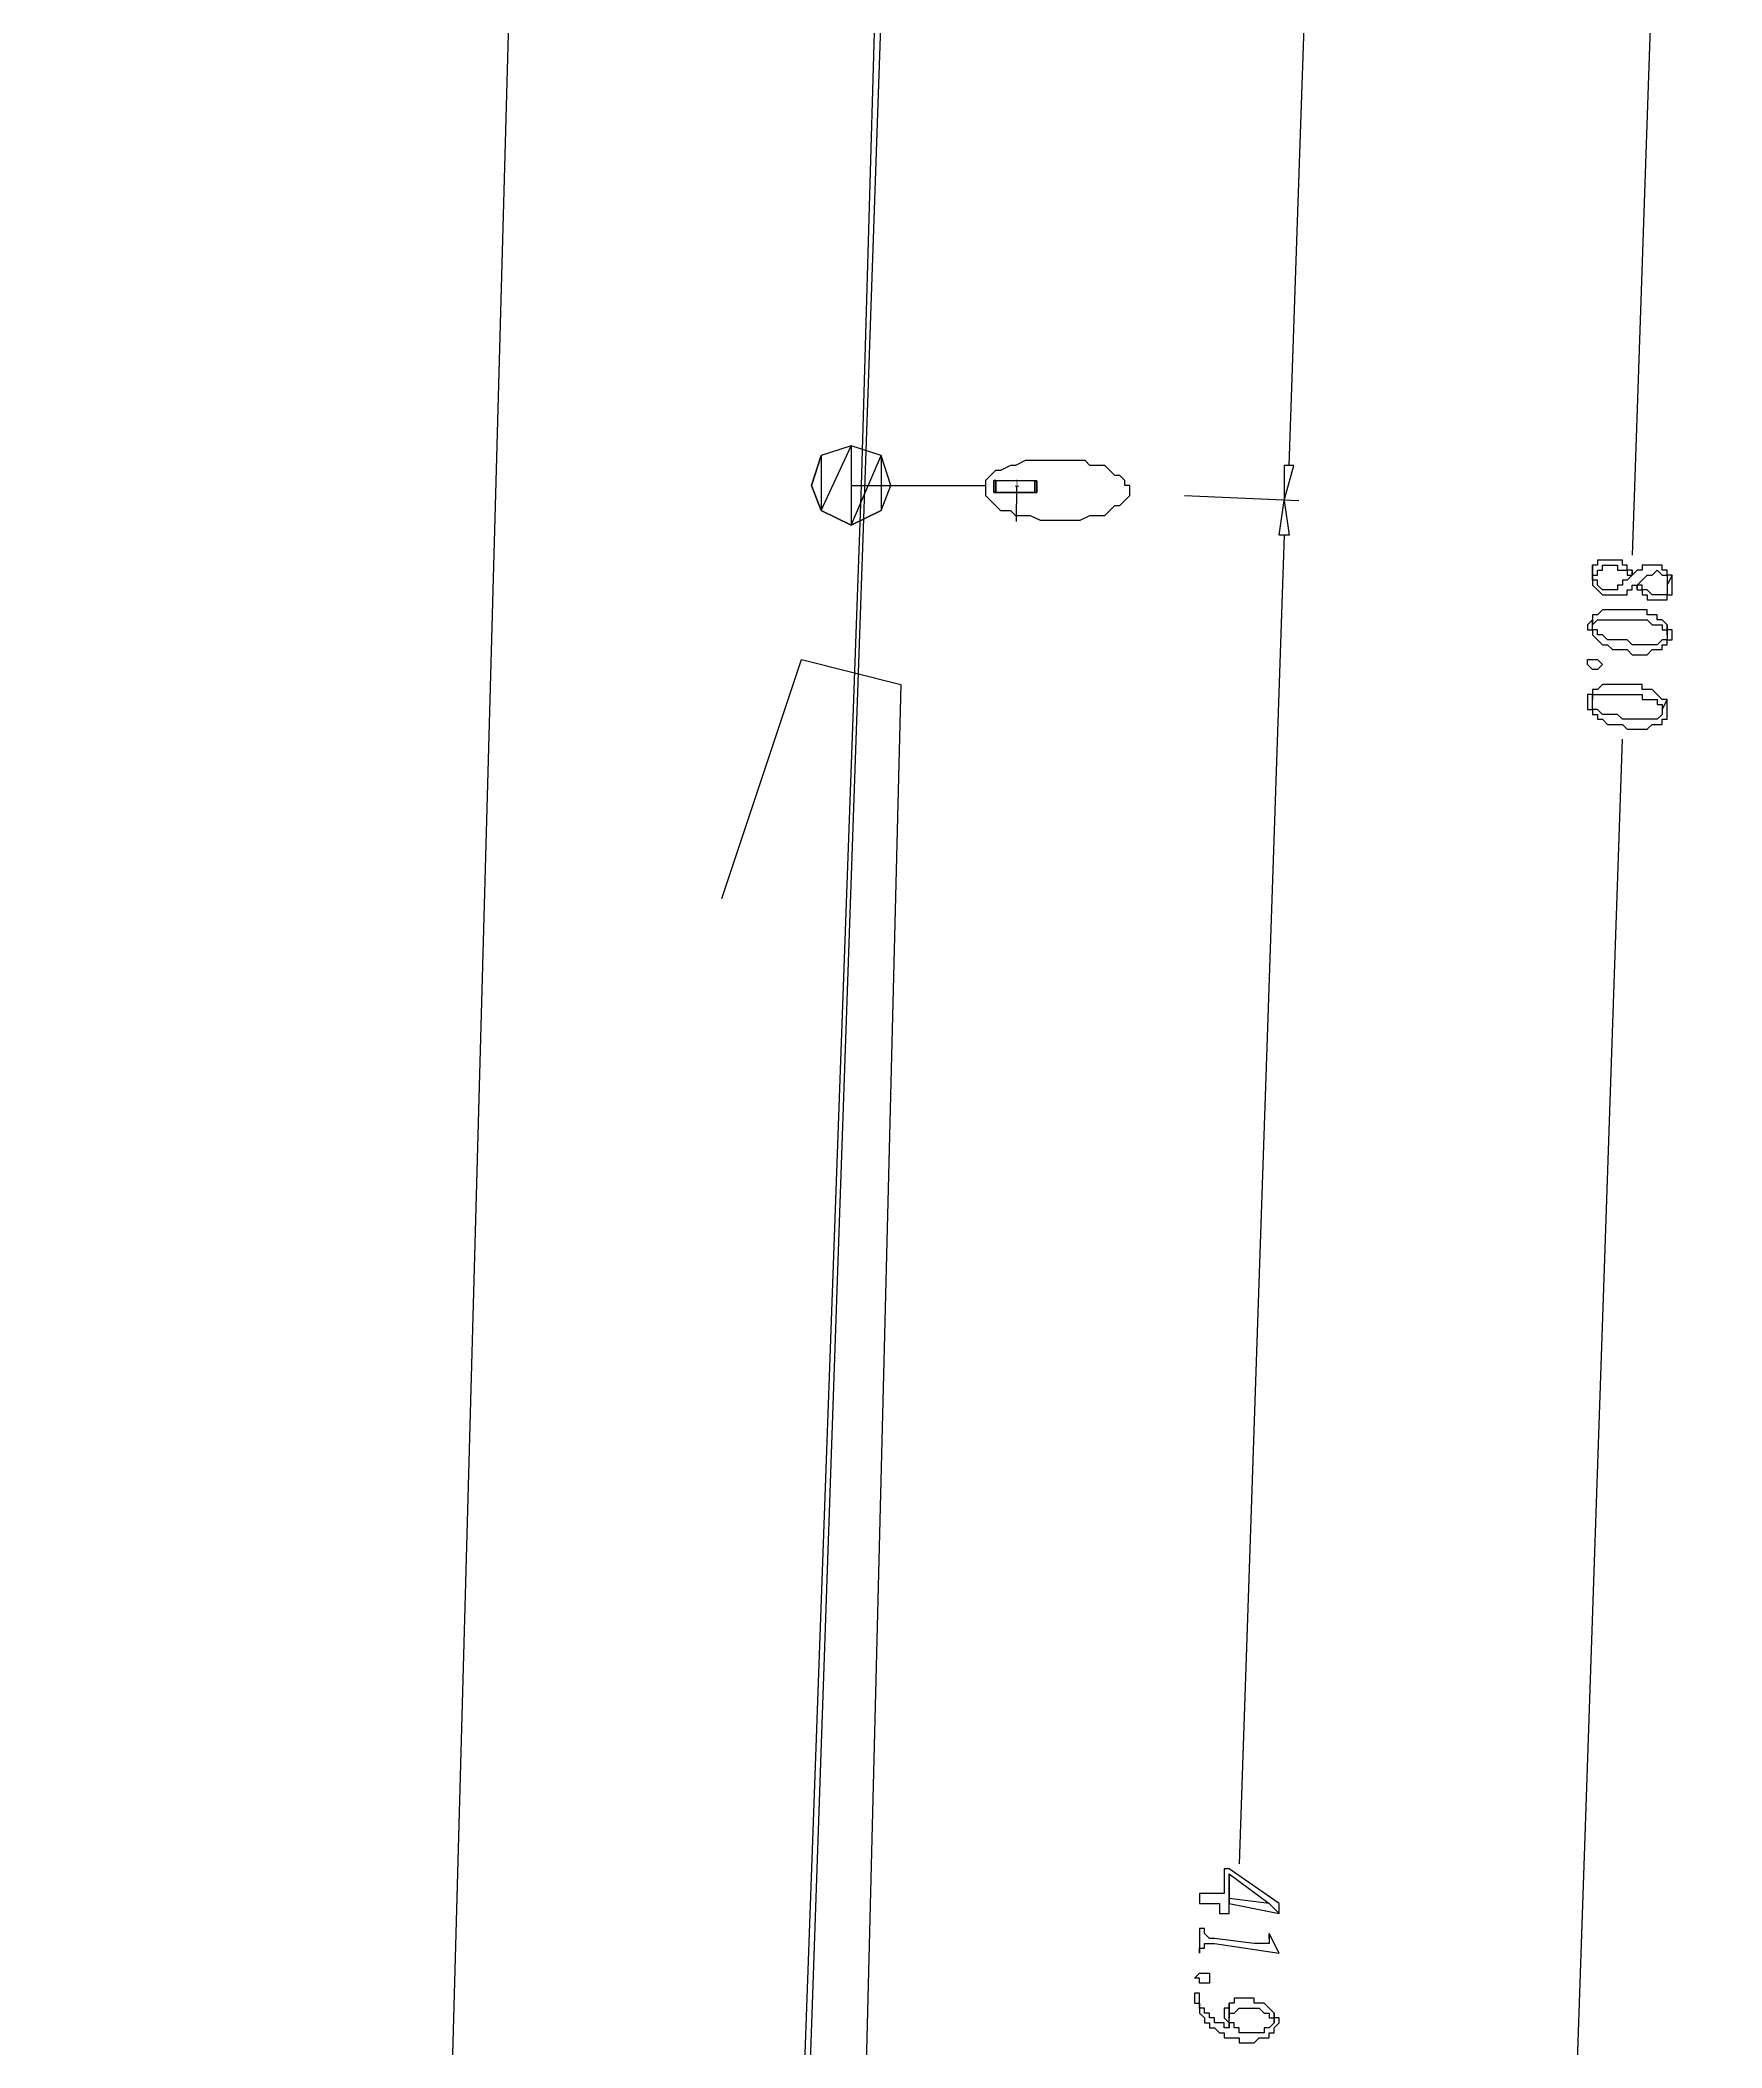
# Model space of a CAD drawing. Extents: x 212106 to 638151, y -1311344 to 1260505.
# Drawn here: x 269033 to 293176, y -645214 to -616393 of the extents above; entities that cross this region are included whole.
import ezdxf

# ---------------------------------------------------------------- set-up
doc = ezdxf.new("R2010")
doc.units = 0
doc.header["$MEASUREMENT"] = 0
for name, color, linetype in [('at_Entity', 7, 'Continuous'), ('DLXLUM01', 3, 'Continuous'), ('DLXLUMEX', 2, 'Continuous'), ('DLXSCENE', 7, 'Continuous')]:
    doc.layers.add(name, color=color, linetype=linetype)

# ---------------------------------------------------------------- blocks, each defined once
blk = doc.blocks.new('*U35')
for p, q in [((-294, 87), (-295, -83)), ((-295, -83), (-294, 87)), ((295, 83), (-294, 87)), ((-264, 87), (-294, 87)), ((-294, 87), (295, 83)), ((-294, 87), (-264, 87)), ((-264, 87), (-265, -83)), ((-265, -83), (-264, 87)), ((325, 83), (-264, 87)), ((-264, 87), (325, 83)), ((294, -87), (295, 83)), ((295, 83), (294, -87)), ((295, 83), (325, 83)), ((325, 83), (295, 83)), ((324, -87), (325, 83)), ((325, 83), (324, -87)), ((-295, -83), (294, -87)), ((294, -87), (-295, -83)), ((-295, -83), (-265, -83)), ((-265, -83), (-295, -83)), ((-265, -83), (324, -87)), ((324, -87), (-265, -83)), ((294, -87), (324, -87)), ((324, -87), (294, -87))]:
    blk.add_line(p, q)
at = {"color": 1}
blk.add_line((30, 0), (26, -500), dxfattribs=at)
at = {"layer": 'DLXLUMEX', "color": 7}
blk.add_text('1', height=100, dxfattribs=at).set_placement((0, 0))
blk = doc.blocks.new('*U97')
for p, q in [((-76039, -614597), (-77110, -651381)), ((-77110, -651381), (-78610, -693237))]:
    blk.add_line(p, q)

msp = doc.modelspace()

# ---------------------------------------------------------------- linework, layer by layer
at = {"layer": 'at_Entity', "color": 0}
for p, q in [((282818, -360515), (269033, -859640)), ((293176, -585502), (291890, -623786)), ((286962, -622500), (287533, -605929)), ((280676, -622215), (280247, -622358)), ((280676, -622215), (280247, -622358)), ((280247, -623143), (280676, -622215)), ((280247, -623143), (280676, -622215)), ((280676, -622215), (280247, -622358)), ((280676, -622215), (280247, -622358)), ((280676, -622215), (280247, -622358)), ((280247, -623143), (280676, -622215)), ((280247, -623143), (280676, -622215)), ((280676, -622215), (280247, -622358)), ((281105, -622358), (280676, -622215)), ((281105, -622358), (280676, -622215)), ((280676, -622215), (280676, -623357)), ((280676, -622215), (280676, -623357)), ((281105, -622358), (280676, -622215)), ((281105, -622358), (280676, -622215)), ((281105, -622358), (280676, -622215)), ((280676, -622215), (280676, -623357)), ((280676, -622215), (280676, -623357)), ((281105, -622358), (280676, -622215)), ((280247, -622358), (280105, -622786)), ((280105, -622786), (280247, -622358)), ((280247, -622358), (280105, -622786)), ((280247, -622358), (280105, -622786)), ((280105, -622786), (280247, -622358)), ((280247, -622358), (280105, -622786)), ((280247, -622358), (280247, -623143)), ((280247, -622358), (280247, -623143)), ((280247, -622358), (280247, -623143)), ((280247, -622358), (280247, -623143)), ((280676, -623357), (281105, -622358)), ((280676, -623357), (281105, -622358)), ((280676, -623357), (281105, -622358)), ((280676, -623357), (281105, -622358)), ((281247, -622786), (281105, -622358)), ((281247, -622786), (281105, -622358)), ((281105, -622358), (281105, -623143)), ((281105, -622358), (281105, -623143)), ((281247, -622786), (281105, -622358)), ((281247, -622786), (281105, -622358)), ((281247, -622786), (281105, -622358)), ((281105, -622358), (281105, -623143)), ((281105, -622358), (281105, -623143)), ((281247, -622786), (281105, -622358)), ((282962, -622500), (282819, -622572)), ((283033, -622500), (282962, -622500)), ((283176, -622429), (283033, -622500)), ((283247, -622429), (283176, -622429)), ((283390, -622429), (283247, -622429)), ((283533, -622429), (283390, -622429)), ((283604, -622429), (283533, -622429)), ((283747, -622429), (283604, -622429)), ((283890, -622429), (283747, -622429)), ((284033, -622429), (283890, -622429)), ((284104, -622500), (284033, -622429)), ((284247, -622500), (284104, -622500)), ((284319, -622500), (284247, -622500)), ((284390, -622572), (284319, -622500)), ((287033, -622500), (286890, -622500)), ((286890, -622500), (286890, -623000)), ((286890, -623000), (287033, -622500)), ((280105, -622786), (280247, -623143)), ((280247, -623143), (280105, -622786)), ((280105, -622786), (280247, -623143)), ((280105, -622786), (280247, -623143)), ((280247, -623143), (280105, -622786)), ((280105, -622786), (280247, -623143)), ((280676, -622786), (282604, -622786)), ((281105, -623143), (281247, -622786)), ((281105, -623143), (281247, -622786)), ((281105, -623143), (281247, -622786)), ((281105, -623143), (281247, -622786)), ((281105, -623143), (281247, -622786)), ((281105, -623143), (281247, -622786)), ((282676, -622643), (282604, -622715)), ((282604, -622715), (282604, -622786)), ((282604, -622786), (282604, -622858)), ((282747, -622572), (282676, -622643)), ((282819, -622572), (282747, -622572)), ((284462, -622643), (284390, -622572)), ((284533, -622643), (284462, -622643)), ((284604, -622715), (284533, -622643)), ((284604, -622786), (284604, -622715)), ((284676, -622786), (284604, -622786)), ((284676, -622858), (284676, -622786)), ((282604, -622858), (282604, -622929)), ((282604, -622929), (282676, -623000)), ((282676, -623000), (282747, -623072)), ((282747, -623072), (282819, -623143)), ((284390, -623143), (284462, -623072)), ((284462, -623072), (284533, -623072)), ((284533, -623072), (284604, -623000)), ((284604, -623000), (284676, -622929)), ((284676, -622929), (284676, -622858)), ((284676, -622858), (284676, -622858)), ((285462, -622929), (287104, -623000)), ((285462, -622929), (287104, -623000)), ((286819, -623500), (286890, -623000)), ((286890, -623000), (286962, -623500)), ((280247, -623143), (280676, -623357)), ((280676, -623357), (280247, -623143)), ((280247, -623143), (280676, -623357)), ((280247, -623143), (280676, -623357)), ((280676, -623357), (280247, -623143)), ((280247, -623143), (280676, -623357)), ((280676, -623357), (281105, -623143)), ((281105, -623143), (280676, -623357)), ((280676, -623357), (281105, -623143)), ((280676, -623357), (281105, -623143)), ((281105, -623143), (280676, -623357)), ((280676, -623357), (281105, -623143)), ((280676, -623357), (280676, -623357)), ((280676, -623357), (280676, -623357)), ((280676, -623357), (280676, -623357)), ((282819, -623143), (282962, -623143)), ((282962, -623143), (283033, -623215)), ((283033, -623215), (283104, -623215)), ((283104, -623215), (283247, -623215)), ((283247, -623215), (283390, -623286)), ((283390, -623286), (283462, -623286)), ((283462, -623286), (283604, -623286)), ((283604, -623286), (283747, -623286)), ((283747, -623286), (283890, -623286)), ((283890, -623286), (283962, -623286)), ((283962, -623286), (284104, -623215)), ((284104, -623215), (284176, -623215)), ((284176, -623215), (284319, -623215)), ((284319, -623215), (284390, -623143)), ((286890, -623500), (286247, -642571)), ((286962, -623500), (286819, -623500)), ((291390, -623929), (291319, -623929)), ((291319, -623929), (291319, -624072)), ((291319, -624072), (291319, -623929)), ((291319, -623929), (291319, -623929)), ((291319, -623929), (291319, -624000)), ((291461, -623857), (291390, -623857)), ((291390, -623857), (291390, -623857)), ((291390, -623857), (291390, -623929)), ((291390, -623929), (291390, -623929)), ((291533, -623857), (291461, -623857)), ((291461, -623857), (291461, -623857)), ((291461, -624000), (291461, -623929)), ((291461, -623929), (291461, -623929)), ((291461, -623929), (291533, -623929)), ((291604, -623857), (291533, -623857)), ((291533, -623857), (291533, -623857)), ((291533, -623857), (291533, -623857)), ((291533, -623929), (291533, -623929)), ((291533, -623929), (291604, -623929)), ((291676, -623857), (291604, -623857)), ((291604, -623857), (291604, -623857)), ((291604, -623929), (291604, -623929)), ((291604, -623929), (291676, -623929)), ((291747, -623857), (291676, -623857)), ((291676, -623857), (291676, -623857)), ((291676, -623929), (291676, -624000)), ((291747, -623929), (291747, -623857)), ((291818, -623929), (291747, -623929)), ((291747, -623929), (291747, -623929)), ((291747, -623929), (291747, -623929)), ((291818, -624000), (291818, -623929)), ((292104, -623929), (292033, -623929)), ((292033, -623929), (292033, -623929)), ((292033, -623929), (292033, -623929)), ((292033, -623929), (292033, -624000)), ((292176, -623929), (292104, -623929)), ((292104, -623929), (292104, -623929)), ((292104, -623929), (292104, -623929)), ((292247, -623929), (292176, -623929)), ((292176, -623929), (292176, -623929)), ((292176, -623929), (292176, -623929)), ((292318, -623929), (292247, -623929)), ((292247, -623929), (292247, -623929)), ((292318, -624000), (292318, -623929)), ((291319, -624000), (291319, -624000)), ((291319, -624000), (291319, -624072)), ((291319, -624072), (291319, -624072)), ((291319, -624072), (291319, -624072)), ((291319, -624072), (291390, -624072)), ((291319, -624143), (291319, -624072)), ((291319, -624072), (291319, -624072)), ((291319, -624072), (291319, -624072)), ((291319, -624072), (291319, -624143)), ((291390, -624143), (291319, -624143)), ((291319, -624143), (291319, -624143)), ((291319, -624143), (291319, -624215)), ((291319, -624215), (291319, -624215)), ((291319, -624215), (291319, -624215)), ((291319, -624215), (291390, -624286)), ((291390, -624072), (291390, -624000)), ((291390, -624000), (291390, -624000)), ((291390, -624000), (291390, -624000)), ((291390, -624000), (291461, -624000)), ((291390, -624215), (291390, -624143)), ((291461, -624286), (291390, -624215)), ((291390, -624215), (291390, -624215)), ((291390, -624215), (291390, -624215)), ((291390, -624215), (291390, -624215)), ((291676, -624000), (291676, -624000)), ((291676, -624000), (291747, -624000)), ((291747, -624215), (291676, -624215)), ((291676, -624215), (291676, -624215)), ((291676, -624215), (291676, -624215)), ((291676, -624215), (291676, -624286)), ((291747, -624000), (291747, -624000)), ((291747, -624000), (291818, -624000)), ((291818, -624143), (291747, -624143)), ((291747, -624143), (291747, -624215)), ((291747, -624215), (291747, -624215)), ((291890, -624000), (291818, -624000)), ((291818, -624000), (291818, -624000)), ((291818, -624000), (291818, -624072)), ((291818, -624072), (291818, -624072)), ((291818, -624072), (291890, -624072)), ((291890, -624072), (291818, -624143)), ((291818, -624143), (291818, -624143)), ((291890, -624072), (291890, -624000)), ((291961, -624000), (291890, -624072)), ((291890, -624072), (291890, -624000)), ((291890, -624000), (291890, -624072)), ((291890, -624072), (291890, -624072)), ((291890, -624286), (291890, -624215)), ((291890, -624215), (291961, -624215)), ((292033, -624000), (291961, -624000)), ((291961, -624000), (291961, -624000)), ((291961, -624215), (292104, -624072)), ((291961, -624215), (291961, -624215)), ((291961, -624215), (291961, -624286)), ((291961, -624286), (291961, -624215)), ((292033, -624215), (291961, -624215)), ((291961, -624215), (291961, -624286)), ((292033, -624286), (292033, -624215)), ((292033, -624215), (292033, -624215)), ((292104, -624072), (292104, -624072)), ((292104, -624072), (292104, -624072)), ((292104, -624072), (292176, -624072)), ((292176, -624072), (292247, -624000)), ((292176, -624072), (292176, -624072)), ((292176, -624072), (292176, -624072)), ((292247, -624000), (292247, -624000)), ((292247, -624000), (292318, -624072)), ((292390, -624000), (292318, -624000)), ((292318, -624072), (292318, -624072)), ((292318, -624072), (292318, -624072)), ((292318, -624072), (292390, -624072)), ((292390, -624072), (292390, -624000)), ((292461, -624072), (292390, -624072)), ((292390, -624072), (292390, -624072)), ((292390, -624072), (292390, -624143)), ((292390, -624215), (292461, -624072)), ((292461, -624072), (292390, -624215)), ((292390, -624143), (292390, -624143)), ((292390, -624143), (292390, -624215)), ((292390, -624215), (292390, -624215)), ((292390, -624215), (292390, -624215)), ((292390, -624215), (292390, -624286)), ((292461, -624215), (292461, -624072)), ((292461, -624286), (292461, -624215)), ((291390, -624286), (291390, -624286)), ((291390, -624286), (291390, -624286)), ((291390, -624286), (291461, -624357)), ((291533, -624286), (291461, -624286)), ((291461, -624286), (291461, -624286)), ((291461, -624357), (291461, -624357)), ((291461, -624357), (291461, -624357)), ((291461, -624357), (291533, -624357)), ((291604, -624286), (291533, -624286)), ((291533, -624286), (291533, -624286)), ((291533, -624286), (291533, -624286)), ((291533, -624357), (291533, -624357)), ((291533, -624357), (291604, -624357)), ((291676, -624286), (291604, -624286)), ((291604, -624286), (291604, -624286)), ((291604, -624286), (291604, -624286)), ((291604, -624357), (291604, -624357)), ((291604, -624357), (291604, -624357)), ((291604, -624357), (291676, -624357)), ((291676, -624357), (291676, -624357)), ((291676, -624357), (291747, -624357)), ((291747, -624357), (291747, -624357)), ((291747, -624357), (291747, -624357)), ((291747, -624357), (291818, -624357)), ((291818, -624357), (291818, -624286)), ((291818, -624286), (291890, -624286)), ((291818, -624357), (291818, -624357)), ((291890, -624286), (291890, -624286)), ((291961, -624286), (291961, -624286)), ((291961, -624286), (292033, -624286)), ((292104, -624286), (292033, -624286)), ((292033, -624286), (292033, -624357)), ((292033, -624357), (292033, -624357)), ((292033, -624357), (292104, -624357)), ((292176, -624357), (292104, -624286)), ((292104, -624286), (292104, -624286)), ((292104, -624286), (292104, -624286)), ((292104, -624357), (292104, -624357)), ((292104, -624357), (292104, -624429)), ((292104, -624429), (292104, -624429)), ((292104, -624429), (292176, -624429)), ((292247, -624357), (292176, -624357)), ((292176, -624357), (292176, -624357)), ((292176, -624357), (292176, -624357)), ((292176, -624429), (292176, -624429)), ((292176, -624429), (292247, -624429)), ((292318, -624357), (292247, -624357)), ((292247, -624357), (292247, -624357)), ((292247, -624429), (292247, -624429)), ((292247, -624429), (292247, -624429)), ((292247, -624429), (292318, -624429)), ((292390, -624357), (292318, -624357)), ((292318, -624357), (292318, -624357)), ((292318, -624429), (292318, -624429)), ((292318, -624429), (292390, -624429)), ((292390, -624286), (292390, -624286)), ((292390, -624286), (292390, -624286)), ((292390, -624286), (292390, -624357)), ((292390, -624357), (292390, -624357)), ((292390, -624429), (292390, -624357)), ((292390, -624357), (292390, -624357)), ((292390, -624357), (292461, -624357)), ((292390, -624429), (292390, -624429)), ((292390, -624429), (292390, -624429)), ((292461, -624357), (292461, -624286)), ((292461, -624286), (292461, -624286)), ((292461, -624286), (292461, -624286)), ((291319, -624715), (291247, -624786)), ((291247, -624786), (291247, -624786)), ((291247, -624786), (291247, -624786)), ((291247, -624786), (291247, -624857)), ((291390, -624643), (291319, -624643)), ((291319, -624643), (291319, -624715)), ((291319, -624715), (291319, -624786)), ((291319, -624786), (291390, -624715)), ((291319, -624786), (291319, -624715)), ((291319, -624715), (291319, -624715)), ((291319, -624715), (291319, -624715)), ((291319, -624715), (291319, -624715)), ((291319, -624786), (291319, -624786)), ((291319, -624786), (291319, -624786)), ((291319, -624786), (291319, -624786)), ((291319, -624857), (291319, -624786)), ((291461, -624572), (291390, -624643)), ((291390, -624643), (291390, -624643)), ((291390, -624643), (291390, -624643)), ((291390, -624715), (291390, -624715)), ((291390, -624715), (291390, -624715)), ((291390, -624715), (291461, -624715)), ((291533, -624572), (291461, -624572)), ((291461, -624572), (291461, -624572)), ((291461, -624715), (291461, -624715)), ((291461, -624715), (291461, -624715)), ((291461, -624715), (291533, -624715)), ((291604, -624572), (291533, -624572)), ((291533, -624572), (291533, -624572)), ((291533, -624572), (291533, -624572)), ((291533, -624715), (291533, -624715)), ((291533, -624715), (291604, -624715)), ((291676, -624572), (291604, -624572)), ((291604, -624572), (291604, -624572)), ((291604, -624715), (291604, -624715)), ((291604, -624715), (291676, -624715)), ((291747, -624572), (291676, -624572)), ((291676, -624572), (291676, -624572)), ((291676, -624715), (291676, -624715)), ((291676, -624715), (291747, -624715)), ((291818, -624572), (291747, -624572)), ((291747, -624572), (291747, -624572)), ((291747, -624715), (291747, -624715)), ((291747, -624715), (291818, -624715)), ((291890, -624572), (291818, -624572)), ((291818, -624572), (291818, -624572)), ((291818, -624715), (291818, -624715)), ((291818, -624715), (291890, -624715)), ((291961, -624572), (291890, -624572)), ((291890, -624572), (291890, -624572)), ((291890, -624715), (291890, -624715)), ((291890, -624715), (291890, -624715)), ((291890, -624715), (291961, -624715)), ((292033, -624572), (291961, -624572)), ((291961, -624572), (291961, -624572)), ((291961, -624715), (291961, -624715)), ((291961, -624715), (292033, -624715)), ((292104, -624572), (292033, -624572)), ((292033, -624572), (292033, -624572)), ((292033, -624715), (292033, -624715)), ((292033, -624715), (292104, -624715)), ((292104, -624643), (292104, -624572)), ((292176, -624643), (292104, -624643)), ((292104, -624643), (292104, -624643)), ((292104, -624715), (292104, -624715)), ((292104, -624715), (292176, -624786)), ((292247, -624643), (292176, -624643)), ((292176, -624643), (292176, -624643)), ((292176, -624643), (292176, -624643)), ((292176, -624786), (292176, -624786)), ((292176, -624786), (292247, -624786)), ((292247, -624715), (292247, -624643)), ((292318, -624715), (292247, -624715)), ((292247, -624786), (292247, -624786)), ((292247, -624786), (292318, -624786)), ((292390, -624786), (292318, -624715)), ((292318, -624715), (292318, -624715)), ((292318, -624715), (292318, -624715)), ((292318, -624786), (292318, -624857)), ((292390, -624786), (292390, -624786)), ((292390, -624929), (292390, -624786)), ((292390, -624857), (292390, -624786)), ((292390, -624786), (292390, -624929)), ((291247, -624857), (291319, -624857)), ((291390, -624857), (291319, -624857)), ((291319, -624857), (291319, -624857)), ((291319, -624857), (291319, -624857)), ((291319, -624857), (291319, -624929)), ((291319, -624929), (291319, -624929)), ((291319, -624929), (291319, -624929)), ((291319, -624929), (291390, -625000)), ((291390, -624929), (291390, -624857)), ((291390, -624857), (291390, -624857)), ((291461, -624929), (291390, -624929)), ((291390, -624929), (291390, -624929)), ((291390, -625000), (291390, -625000)), ((291390, -625000), (291390, -625000)), ((291390, -625000), (291461, -625072)), ((291533, -625000), (291461, -624929)), ((291461, -624929), (291461, -624929)), ((291461, -625072), (291461, -625072)), ((291461, -625072), (291461, -625072)), ((291461, -625072), (291533, -625072)), ((291604, -625000), (291533, -625000)), ((291533, -625000), (291533, -625000)), ((291533, -625000), (291533, -625000)), ((291533, -625072), (291533, -625072)), ((291533, -625072), (291533, -625072)), ((291533, -625072), (291604, -625143)), ((291676, -625000), (291604, -625000)), ((291604, -625000), (291604, -625000)), ((291747, -625000), (291676, -625000)), ((291676, -625000), (291676, -625000)), ((291676, -625000), (291676, -625000)), ((291818, -625000), (291747, -625000)), ((291747, -625000), (291747, -625000)), ((291890, -625072), (291818, -625000)), ((291961, -625072), (291890, -625072)), ((291890, -625072), (291890, -625072)), ((292033, -625072), (291961, -625072)), ((291961, -625072), (291961, -625072)), ((292104, -625072), (292033, -625072)), ((292033, -625072), (292033, -625072)), ((292176, -625072), (292104, -625072)), ((292104, -625072), (292104, -625072)), ((292247, -625072), (292176, -625072)), ((292176, -625072), (292176, -625072)), ((292176, -625072), (292176, -625072)), ((292318, -625000), (292247, -625072)), ((292247, -625072), (292247, -625072)), ((292318, -624857), (292318, -624857)), ((292318, -624857), (292318, -624857)), ((292318, -624857), (292390, -624857)), ((292390, -625000), (292318, -625000)), ((292318, -625000), (292318, -625000)), ((292318, -625000), (292318, -625000)), ((292318, -625143), (292318, -625072)), ((292318, -625072), (292390, -625072)), ((292390, -624857), (292390, -624929)), ((292461, -624857), (292390, -624857)), ((292390, -624857), (292390, -624857)), ((292390, -624929), (292390, -624929)), ((292390, -624929), (292390, -624929)), ((292390, -624929), (292390, -625000)), ((292390, -625000), (292390, -625000)), ((292390, -625072), (292390, -625000)), ((292390, -625000), (292461, -625000)), ((292390, -625072), (292390, -625072)), ((292390, -625072), (292390, -625072)), ((292461, -624929), (292461, -624857)), ((292461, -625000), (292461, -624929)), ((292461, -625000), (292461, -625000)), ((278819, -628714), (279962, -625286)), ((279962, -625286), (281390, -625643)), ((291247, -625357), (291247, -625286)), ((291247, -625286), (291319, -625286)), ((291319, -625429), (291247, -625357)), ((291247, -625357), (291247, -625357)), ((291247, -625357), (291247, -625357)), ((291319, -625286), (291319, -625286)), ((291319, -625286), (291319, -625286)), ((291319, -625286), (291319, -625286)), ((291319, -625286), (291319, -625286)), ((291319, -625286), (291390, -625286)), ((291390, -625286), (291390, -625286)), ((291390, -625286), (291390, -625286)), ((291390, -625286), (291461, -625357)), ((291461, -625357), (291390, -625429)), ((291461, -625357), (291461, -625357)), ((291461, -625357), (291461, -625357)), ((291461, -625357), (291461, -625357)), ((291461, -625357), (291461, -625357)), ((291604, -625143), (291604, -625143)), ((291604, -625143), (291676, -625143)), ((291676, -625143), (291676, -625143)), ((291676, -625143), (291747, -625143)), ((291747, -625143), (291747, -625143)), ((291747, -625143), (291818, -625143)), ((291818, -625143), (291818, -625143)), ((291818, -625143), (291890, -625215)), ((291890, -625215), (291890, -625215)), ((291890, -625215), (291890, -625215)), ((291890, -625215), (291961, -625215)), ((291961, -625215), (291961, -625215)), ((291961, -625215), (292033, -625215)), ((292033, -625215), (292033, -625215)), ((292033, -625215), (292104, -625215)), ((292104, -625215), (292176, -625143)), ((292104, -625215), (292104, -625215)), ((292176, -625143), (292176, -625143)), ((292176, -625143), (292176, -625143)), ((292176, -625143), (292247, -625143)), ((292247, -625143), (292247, -625143)), ((292247, -625143), (292247, -625143)), ((292247, -625143), (292318, -625143)), ((292318, -625143), (292318, -625143)), ((281390, -625643), (280819, -648357)), ((291390, -625429), (291319, -625429)), ((291319, -625429), (291319, -625429)), ((291319, -625429), (291319, -625429)), ((291319, -625429), (291319, -625429)), ((291319, -625429), (291319, -625429)), ((291390, -625429), (291390, -625429)), ((291390, -625429), (291390, -625429)), ((291461, -625643), (291390, -625715)), ((291533, -625643), (291461, -625643)), ((291461, -625643), (291461, -625643)), ((291461, -625643), (291461, -625643)), ((291604, -625643), (291533, -625643)), ((291533, -625643), (291533, -625643)), ((291676, -625643), (291604, -625643)), ((291604, -625643), (291604, -625643)), ((291747, -625643), (291676, -625643)), ((291676, -625643), (291676, -625643)), ((291818, -625643), (291747, -625643)), ((291747, -625643), (291747, -625643)), ((291890, -625643), (291818, -625643)), ((291818, -625643), (291818, -625643)), ((291961, -625643), (291890, -625643)), ((291890, -625643), (291890, -625643)), ((292033, -625643), (291961, -625643)), ((291961, -625643), (291961, -625643)), ((292033, -625715), (292033, -625643)), ((291319, -625786), (291247, -625786)), ((291247, -625786), (291247, -625786)), ((291247, -625786), (291247, -625857)), ((291247, -625857), (291247, -625857)), ((291247, -625857), (291247, -625857)), ((291247, -625857), (291247, -625857)), ((291247, -625857), (291247, -625929)), ((291247, -625929), (291247, -625929)), ((291247, -625929), (291247, -626000)), ((291390, -625715), (291319, -625715)), ((291319, -625715), (291319, -625715)), ((291319, -625715), (291319, -625786)), ((291319, -625786), (291319, -625857)), ((291319, -625857), (291319, -625786)), ((291319, -625786), (291390, -625786)), ((291319, -625857), (291319, -625786)), ((291319, -625857), (291319, -625857)), ((291319, -625857), (291319, -625857)), ((291319, -625857), (291319, -625857)), ((291319, -625929), (291319, -625857)), ((291319, -626000), (291319, -625929)), ((291319, -625929), (291319, -625929)), ((291390, -625715), (291390, -625715)), ((291390, -625715), (291390, -625715)), ((291390, -625786), (291390, -625786)), ((291390, -625786), (291390, -625786)), ((291390, -625786), (291461, -625786)), ((291461, -625786), (291461, -625786)), ((291461, -625786), (291461, -625786)), ((291461, -625786), (291533, -625786)), ((291533, -625786), (291533, -625786)), ((291533, -625786), (291604, -625786)), ((291604, -625786), (291604, -625786)), ((291604, -625786), (291676, -625786)), ((291676, -625786), (291676, -625786)), ((291676, -625786), (291747, -625786)), ((291747, -625786), (291747, -625786)), ((291747, -625786), (291818, -625786)), ((291818, -625786), (291818, -625786)), ((291818, -625786), (291818, -625786)), ((291818, -625786), (291890, -625786)), ((291890, -625786), (291890, -625786)), ((291890, -625786), (291961, -625786)), ((291961, -625786), (291961, -625786)), ((291961, -625786), (292033, -625786)), ((292104, -625715), (292033, -625715)), ((292033, -625715), (292033, -625715)), ((292033, -625786), (292033, -625857)), ((292033, -625857), (292104, -625857)), ((292176, -625715), (292104, -625715)), ((292104, -625715), (292104, -625715)), ((292104, -625857), (292104, -625857)), ((292104, -625857), (292176, -625857)), ((292247, -625786), (292176, -625715)), ((292176, -625715), (292176, -625715)), ((292176, -625715), (292176, -625715)), ((292176, -625857), (292176, -625857)), ((292176, -625857), (292247, -625857)), ((292318, -625857), (292247, -625786)), ((292247, -625786), (292247, -625786)), ((292247, -625786), (292247, -625786)), ((292247, -625857), (292247, -625929)), ((292247, -625929), (292247, -625929)), ((292247, -625929), (292318, -625929)), ((292390, -625857), (292318, -625857)), ((292318, -625857), (292318, -625857)), ((292318, -625857), (292318, -625857)), ((292318, -626000), (292390, -625857)), ((292390, -625857), (292318, -626000)), ((292318, -625929), (292318, -625929)), ((292318, -625929), (292318, -625929)), ((292318, -625929), (292318, -626000)), ((292390, -626000), (292390, -625857)), ((291247, -626000), (291247, -626000)), ((291247, -626000), (291319, -626000)), ((291390, -626000), (291319, -626000)), ((291319, -626000), (291319, -626000)), ((291319, -626000), (291319, -626000)), ((291319, -626000), (291319, -626000)), ((291319, -626000), (291319, -626072)), ((291319, -626072), (291319, -626072)), ((291319, -626072), (291390, -626072)), ((291461, -626072), (291390, -626000)), ((291390, -626000), (291390, -626000)), ((291390, -626072), (291390, -626143)), ((291390, -626143), (291461, -626143)), ((291533, -626072), (291461, -626072)), ((291461, -626072), (291461, -626072)), ((291461, -626072), (291461, -626072)), ((291461, -626143), (291461, -626143)), ((291461, -626143), (291461, -626143)), ((291461, -626143), (291461, -626143)), ((291461, -626143), (291533, -626215)), ((291604, -626072), (291533, -626072)), ((291533, -626072), (291533, -626072)), ((291533, -626215), (291533, -626215)), ((291533, -626215), (291604, -626215)), ((291676, -626072), (291604, -626072)), ((291604, -626072), (291604, -626072)), ((291604, -626072), (291604, -626072)), ((291604, -626215), (291604, -626215)), ((291604, -626215), (291676, -626215)), ((291747, -626143), (291676, -626072)), ((291676, -626072), (291676, -626072)), ((291676, -626215), (291676, -626215)), ((291676, -626215), (291747, -626215)), ((291818, -626143), (291747, -626143)), ((291747, -626215), (291747, -626215)), ((291747, -626215), (291818, -626286)), ((291890, -626143), (291818, -626143)), ((291818, -626143), (291818, -626143)), ((291961, -626143), (291890, -626143)), ((291890, -626143), (291890, -626143)), ((292033, -626143), (291961, -626143)), ((291961, -626143), (291961, -626143)), ((292104, -626143), (292033, -626143)), ((292033, -626143), (292033, -626143)), ((292176, -626143), (292104, -626143)), ((292104, -626143), (292104, -626143)), ((292104, -626286), (292176, -626215)), ((292247, -626143), (292176, -626143)), ((292176, -626143), (292176, -626143)), ((292176, -626143), (292176, -626143)), ((292176, -626215), (292176, -626215)), ((292176, -626215), (292247, -626215)), ((292318, -626072), (292247, -626143)), ((292247, -626143), (292247, -626143)), ((292247, -626215), (292247, -626215)), ((292247, -626215), (292247, -626215)), ((292247, -626215), (292247, -626215)), ((292247, -626215), (292318, -626215)), ((292318, -626000), (292318, -626000)), ((292318, -626000), (292318, -626000)), ((292318, -626000), (292318, -626072)), ((292318, -626072), (292318, -626072)), ((292318, -626072), (292318, -626072)), ((292318, -626072), (292318, -626072)), ((292318, -626215), (292318, -626143)), ((292318, -626143), (292390, -626143)), ((292390, -626000), (292390, -626000)), ((292390, -626072), (292390, -626000)), ((292390, -626143), (292390, -626072)), ((292390, -626072), (292390, -626072)), ((292390, -626072), (292390, -626072)), ((292390, -626143), (292390, -626143)), ((290461, -664428), (291747, -626429)), ((291818, -626286), (291818, -626286)), ((291818, -626286), (291818, -626286)), ((291818, -626286), (291890, -626286)), ((291890, -626286), (291890, -626286)), ((291890, -626286), (291961, -626286)), ((291961, -626286), (291961, -626286)), ((291961, -626286), (292033, -626286)), ((292033, -626286), (292033, -626286)), ((292033, -626286), (292104, -626286)), ((292104, -626286), (292104, -626286)), ((292104, -626286), (292104, -626286)), ((286104, -642643), (286033, -642643)), ((286033, -642643), (286033, -643000)), ((286819, -643143), (286104, -642643)), ((286104, -643143), (286104, -642714)), ((286104, -642714), (286676, -643143)), ((286104, -643071), (286104, -642714)), ((286104, -642714), (286104, -643143)), ((286033, -643000), (285676, -643000)), ((285676, -643000), (285676, -643143)), ((285676, -643143), (285962, -643143)), ((285962, -643143), (285962, -643285)), ((286676, -643143), (286104, -643071)), ((286104, -643285), (286104, -643143)), ((286104, -643143), (286819, -643285)), ((286676, -643143), (286819, -643285)), ((286819, -643285), (286676, -643143)), ((286819, -643285), (286819, -643143)), ((285747, -643500), (285676, -643500)), ((285676, -643500), (285676, -643857)), ((285747, -643571), (285747, -643500)), ((285747, -643500), (285747, -643500)), ((285962, -643285), (286104, -643285)), ((285676, -643857), (285676, -643785)), ((285676, -643785), (285747, -643785)), ((285819, -643643), (285747, -643571)), ((285747, -643571), (285747, -643571)), ((285747, -643571), (285747, -643571)), ((285747, -643571), (285747, -643571)), ((285747, -643571), (285747, -643571)), ((285747, -643571), (285747, -643571)), ((285747, -643785), (285747, -643714)), ((285747, -643714), (285747, -643714)), ((285747, -643714), (285747, -643714)), ((285747, -643714), (285819, -643714)), ((285747, -643785), (285747, -643785)), ((285890, -643643), (285819, -643643)), ((285819, -643643), (285819, -643643)), ((285819, -643714), (285819, -643714)), ((285819, -643714), (285890, -643714)), ((286462, -643714), (285890, -643643)), ((285890, -643714), (286819, -643857)), ((286533, -643714), (286462, -643714)), ((286604, -643714), (286533, -643714)), ((286676, -643714), (286604, -643714)), ((286604, -643714), (286604, -643714)), ((286604, -643714), (286604, -643714)), ((286676, -643571), (286676, -643643)), ((286676, -643643), (286676, -643571)), ((286819, -643857), (286676, -643571)), ((286676, -643571), (286676, -643714)), ((285676, -643857), (285676, -643857)), ((285676, -643857), (285676, -643857)), ((285604, -644214), (285676, -644143)), ((285676, -644214), (285604, -644214)), ((285604, -644214), (285604, -644214)), ((285676, -644143), (285676, -644143)), ((285676, -644143), (285676, -644143)), ((285676, -644143), (285676, -644143)), ((285676, -644143), (285747, -644143)), ((285676, -644285), (285676, -644214)), ((285676, -644214), (285676, -644214)), ((285747, -644285), (285676, -644285)), ((285676, -644285), (285676, -644285)), ((285747, -644143), (285747, -644143)), ((285747, -644143), (285747, -644143)), ((285747, -644143), (285819, -644143)), ((285819, -644285), (285747, -644285)), ((285747, -644285), (285747, -644285)), ((285747, -644285), (285747, -644285)), ((285819, -644143), (285819, -644143)), ((285819, -644143), (285819, -644143)), ((285819, -644143), (285819, -644214)), ((285819, -644214), (285819, -644285)), ((285819, -644214), (285819, -644214)), ((285819, -644214), (285819, -644214)), ((285819, -644214), (285819, -644214)), ((285676, -644428), (285604, -644428)), ((285604, -644428), (285604, -644500)), ((285604, -644500), (285604, -644500)), ((285604, -644500), (285604, -644500)), ((285604, -644500), (285604, -644571)), ((285604, -644571), (285604, -644571)), ((285604, -644571), (285676, -644571)), ((285676, -644500), (285676, -644428)), ((285676, -644571), (285676, -644500)), ((285676, -644500), (285676, -644500)), ((285676, -644500), (285676, -644500)), ((285676, -644643), (285676, -644571)), ((285676, -644571), (285676, -644571)), ((285676, -644571), (285676, -644643)), ((285747, -644643), (285676, -644643)), ((285676, -644643), (285676, -644643)), ((285676, -644643), (285676, -644643)), ((285676, -644643), (285676, -644714)), ((285676, -644714), (285676, -644714)), ((285676, -644714), (285676, -644714)), ((285676, -644714), (285676, -644714)), ((285676, -644714), (285747, -644785)), ((285747, -644714), (285747, -644643)), ((285747, -644643), (285747, -644643)), ((285819, -644714), (285747, -644714)), ((285747, -644714), (285747, -644714)), ((285819, -644785), (285819, -644714)), ((286104, -644643), (286033, -644643)), ((286033, -644643), (286033, -644714)), ((286033, -644714), (286033, -644714)), ((286033, -644714), (286033, -644714)), ((286033, -644714), (286033, -644785)), ((286104, -644857), (286104, -644571)), ((286104, -644571), (286104, -644643)), ((286176, -644571), (286104, -644571)), ((286104, -644571), (286104, -644785)), ((286104, -644785), (286104, -644714)), ((286104, -644714), (286176, -644714)), ((286247, -644500), (286176, -644500)), ((286176, -644500), (286176, -644571)), ((286176, -644571), (286176, -644571)), ((286176, -644714), (286247, -644643)), ((286176, -644714), (286176, -644714)), ((286176, -644714), (286176, -644714)), ((286319, -644500), (286247, -644500)), ((286247, -644500), (286247, -644500)), ((286247, -644643), (286247, -644643)), ((286247, -644643), (286247, -644643)), ((286247, -644643), (286319, -644643)), ((286390, -644500), (286319, -644500)), ((286319, -644500), (286319, -644500)), ((286319, -644643), (286319, -644643)), ((286319, -644643), (286390, -644643)), ((286462, -644500), (286390, -644500)), ((286390, -644500), (286390, -644500)), ((286390, -644643), (286390, -644643)), ((286390, -644643), (286462, -644643)), ((286462, -644571), (286462, -644500)), ((286462, -644500), (286462, -644500)), ((286533, -644571), (286462, -644571)), ((286462, -644643), (286462, -644643)), ((286462, -644643), (286462, -644643)), ((286462, -644643), (286533, -644643)), ((286604, -644571), (286533, -644571)), ((286533, -644571), (286533, -644571)), ((286533, -644643), (286533, -644643)), ((286533, -644643), (286604, -644714)), ((286676, -644643), (286604, -644571)), ((286604, -644571), (286604, -644571)), ((286604, -644714), (286604, -644714)), ((286604, -644714), (286676, -644714)), ((286747, -644714), (286676, -644643)), ((286676, -644643), (286676, -644643)), ((286676, -644643), (286676, -644643)), ((286676, -644643), (286676, -644643)), ((286676, -644714), (286676, -644714)), ((286676, -644714), (286676, -644714)), ((286676, -644714), (286676, -644785)), ((286747, -644857), (286747, -644714)), ((286747, -644785), (286747, -644714)), ((286747, -644714), (286747, -644714)), ((286747, -644714), (286747, -644857)), ((285747, -644785), (285747, -644785)), ((285747, -644785), (285747, -644857)), ((285747, -644857), (285819, -644857)), ((285890, -644785), (285819, -644785)), ((285819, -644857), (285819, -644857)), ((285819, -644857), (285819, -644928)), ((285819, -644928), (285890, -644928)), ((285890, -644857), (285890, -644785)), ((285890, -644785), (285890, -644785)), ((285890, -644785), (285890, -644785)), ((285962, -644857), (285890, -644857)), ((285890, -644928), (285890, -644928)), ((285890, -644928), (285890, -644928)), ((285890, -644928), (285962, -645000)), ((286033, -644857), (285962, -644857)), ((285962, -644857), (285962, -644857)), ((285962, -645000), (285962, -645000)), ((285962, -645000), (285962, -645000)), ((285962, -645000), (286033, -645000)), ((286033, -644785), (286033, -644785)), ((286033, -644785), (286033, -644785)), ((286033, -644785), (286104, -644857)), ((286033, -644928), (286033, -644857)), ((286104, -644928), (286033, -644928)), ((286033, -645000), (286033, -645071)), ((286104, -644785), (286104, -644785)), ((286104, -644857), (286104, -644857)), ((286104, -644857), (286104, -644928)), ((286104, -644928), (286104, -644857)), ((286176, -644857), (286104, -644857)), ((286104, -644857), (286104, -644928)), ((286104, -644928), (286104, -644928)), ((286104, -644928), (286104, -644928)), ((286104, -644928), (286104, -644928)), ((286176, -644928), (286176, -644857)), ((286247, -644928), (286176, -644928)), ((286176, -644928), (286176, -644928)), ((286176, -644928), (286176, -644928)), ((286176, -644928), (286176, -644928)), ((286247, -645000), (286247, -644928)), ((286319, -645000), (286247, -645000)), ((286390, -645000), (286319, -645000)), ((286319, -645000), (286319, -645000)), ((286462, -645000), (286390, -645000)), ((286390, -645000), (286390, -645000)), ((286390, -645000), (286390, -645000)), ((286390, -645000), (286390, -645000)), ((286533, -645000), (286462, -645000)), ((286462, -645000), (286462, -645000)), ((286604, -645000), (286533, -645000)), ((286533, -645000), (286533, -645000)), ((286676, -644928), (286604, -644928)), ((286604, -644928), (286604, -645000)), ((286604, -645000), (286604, -645000)), ((286676, -644785), (286747, -644785)), ((286747, -644857), (286676, -644928)), ((286676, -644928), (286676, -644928)), ((286676, -644928), (286676, -644928)), ((286676, -645071), (286676, -645000)), ((286676, -645000), (286747, -645000)), ((286747, -644785), (286747, -644785)), ((286747, -644785), (286747, -644857)), ((286819, -644785), (286747, -644785)), ((286747, -644785), (286747, -644785)), ((286747, -644857), (286747, -644857)), ((286747, -644857), (286747, -644857)), ((286747, -644928), (286819, -644857)), ((286747, -645000), (286747, -644928)), ((286747, -644928), (286747, -644928)), ((286747, -644928), (286747, -644928)), ((286747, -645000), (286747, -645000)), ((286747, -645000), (286747, -645000)), ((286819, -644857), (286819, -644785)), ((286033, -645071), (286104, -645071)), ((286104, -645071), (286104, -645071)), ((286104, -645071), (286176, -645071)), ((286176, -645071), (286176, -645071)), ((286176, -645071), (286176, -645071)), ((286176, -645071), (286247, -645071)), ((286247, -645071), (286247, -645143)), ((286247, -645143), (286319, -645143)), ((286319, -645143), (286319, -645143)), ((286319, -645143), (286390, -645143)), ((286390, -645143), (286390, -645143)), ((286390, -645143), (286462, -645143)), ((286462, -645143), (286533, -645071)), ((286462, -645143), (286462, -645143)), ((286462, -645143), (286462, -645143)), ((286533, -645071), (286533, -645071)), ((286533, -645071), (286604, -645071)), ((286604, -645071), (286604, -645071)), ((286604, -645071), (286604, -645071)), ((286604, -645071), (286676, -645071)), ((286676, -645071), (286676, -645071))]:
    msp.add_line(p, q, dxfattribs=at)
at = {"layer": 'at_Entity', "color": 1}
msp.add_line((288390, -405152), (273105, -847350), dxfattribs=at)

# ---------------------------------------------------------------- block references
at = {"layer": 'DLXLUM01'}
msp.add_blockref('*U35', (283018, -622802), dxfattribs=at)
at = {"layer": 'DLXSCENE'}
msp.add_blockref('*U97', (357928, 28595), dxfattribs=at)

doc.saveas('drawing.dxf')
